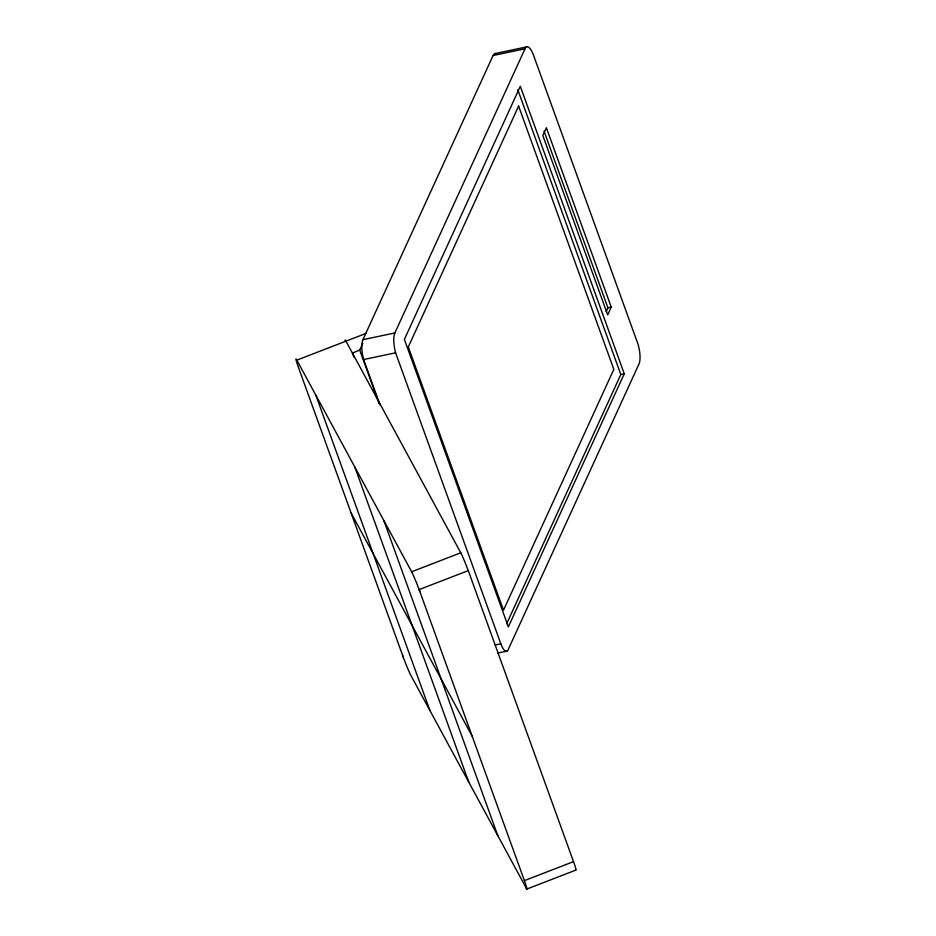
<?xml version="1.0" encoding="UTF-8"?>
<svg xmlns="http://www.w3.org/2000/svg" width="936" height="936" viewBox="0 0 936 936"><rect width="100%" height="100%" fill="white"/><g stroke="black" fill="none" stroke-linecap="round" stroke-linejoin="round"><path stroke-width="1.4" d="M353.913 357.201L352.427 353.083L359.716 350.064L362.712 343.442M364.209 361.589L363.624 359.553A18.03 5.803 78.1 0 1 362.911 339.698L493.061 55.54A16.193 5.207 78.1 0 1 496.15 53.75M507.546 650.988A14.344 4.622 78.1 0 1 500.842 643.828L395.589 352.802A18.03 5.803 78.1 0 1 394.875 332.947L525.026 48.789A16.193 5.207 78.1 0 1 533.567 55.376L638.001 344.132A16.883 5.429 78.1 0 1 639.007 363.952L507.546 650.988L497.823 653.035M606.142 311.676L607.932 307.78L544.062 131.204M611.243 307.09L607.686 314.859L542.821 135.544L546.39 127.764L611.243 307.09L607.932 307.78M506.704 623.657L620.814 374.517L517.819 89.762M624.277 373.78L508.353 626.898L404.375 339.417L520.299 86.299L624.277 373.78L620.814 374.517M345.267 341.207A16.193 0.854 68.9 0 1 345.957 341.16L460.769 552.802A18.03 0.948 68.9 0 1 468.269 570.621L573.522 861.646A14.344 0.76 68.9 0 1 575.909 870.094L526.781 889.071L410.81 675.289A16.883 0.889 68.9 0 1 403.346 657.411L298.9 368.655A16.193 0.854 68.9 0 1 296.829 360.138L366.14 333.368M296.829 360.138L411.641 571.767L460.769 552.802M468.269 570.621L419.141 589.586A18.03 0.948 68.9 0 0 411.641 571.767M525.622 886.942A14.344 0.76 68.9 0 0 524.394 880.624L573.522 861.646M494.711 53.633L526.675 46.882M493.061 55.54L525.026 48.789M362.911 339.698L394.875 332.947M395.589 352.802L363.624 359.553L380.004 404.855M495.284 644.998L500.842 643.828M351.129 513.033L472.13 736.117M419.89 591.587L419.141 589.586L524.394 880.624M402.62 655.469L403.346 657.411M359.716 350.064L379.045 403.51M383.807 520.463L497.788 835.626M354.814 467.017L468.796 782.18M315.888 395.261L429.87 710.412M518.614 106.096L408.295 346.964L503.51 610.202L613.829 369.346L518.614 106.096"/></g></svg>
